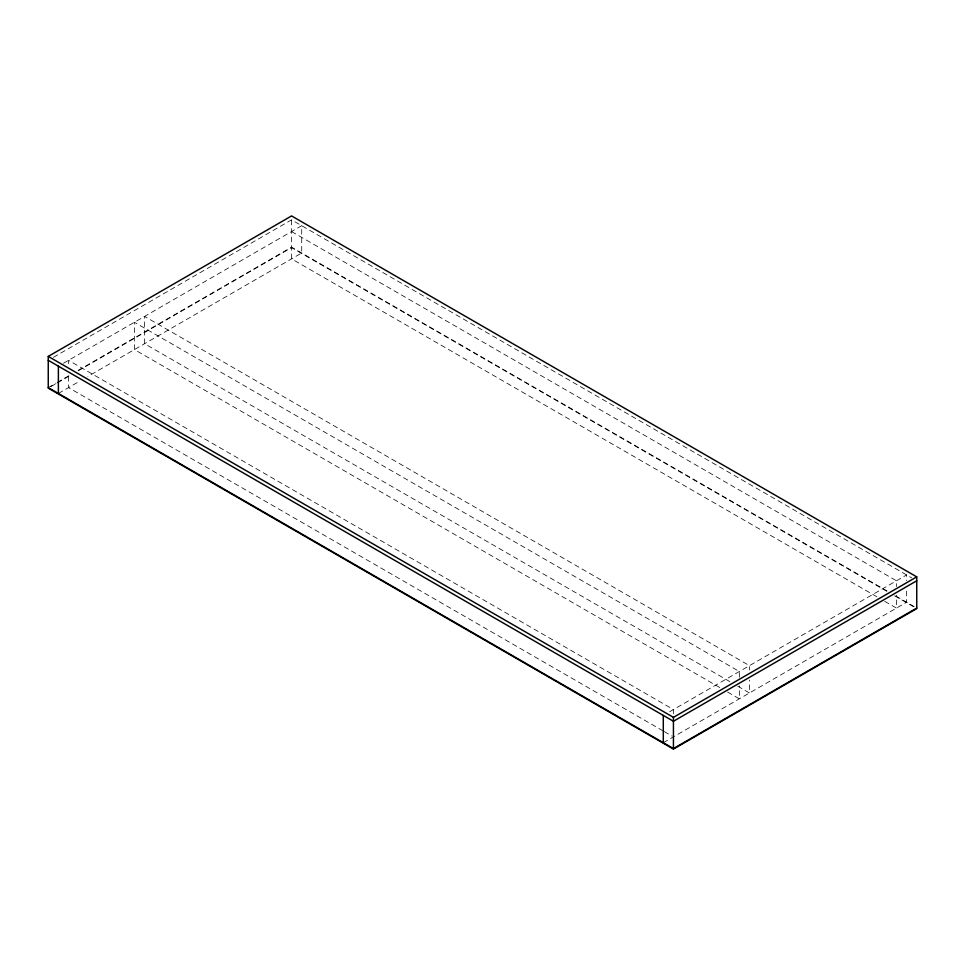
<?xml version="1.0" encoding="UTF-8"?>
<svg xmlns="http://www.w3.org/2000/svg" width="965" height="965" viewBox="0 0 965 965"><rect width="100%" height="100%" fill="white"/><g stroke="black" fill="none" stroke-linecap="round" stroke-linejoin="round"><path stroke-width="0.72" stroke-dasharray="4.83 3.62" d="M53.449 357.315L291.563 219.839L911.684 577.854M63.461 363.238L301.707 225.689L301.707 253.011L87.912 376.434M48.25 387.628L56.054 383.117M57.357 382.369L70.373 374.854M78.177 370.355L291.563 247.149L887.052 590.954M50.855 386.615L56.054 383.612M57.357 382.864L70.373 375.349M78.177 370.837L291.563 247.643L886.726 591.256M58.383 393.479L80.155 380.922M669.638 711.748L906.618 574.935L906.618 580.677M663.293 742.724L906.618 602.244L906.618 589.313M291.563 231.54L896.473 580.785L896.473 586.539M895.87 596.044L914.217 606.635M894.567 595.779L914.145 607.082M876.92 596.804L291.563 258.861L291.563 215.931M884.736 601.328L896.473 608.095L896.473 595.164M729.914 681.676L144.557 343.733L144.557 316.411L749.467 665.657L749.467 669.963M737.743 686.199L749.467 692.966L749.467 680.036M719.781 687.538L134.424 349.583L134.424 322.274L739.335 671.507L739.335 677.261M727.598 692.05L739.335 698.829L739.335 685.886M663.003 730.855L68.527 387.628L68.527 374.685M664.306 731.603L672.135 736.114M673.437 713.871L673.437 709.552L68.527 360.319L68.527 366.061"/><path stroke-width="1.45" d="M48.25 356.411L291.563 215.931L916.75 576.877L916.75 608.589L673.437 749.069L48.25 388.123L48.25 356.411L673.437 717.357L916.75 576.877M916.75 580.785L673.437 721.265L48.25 360.319M916.75 608.095L673.437 748.575L48.25 387.628M673.437 717.357L673.437 749.069M663.293 715.403L663.293 742.724M58.383 366.169L58.383 393.479"/></g></svg>
